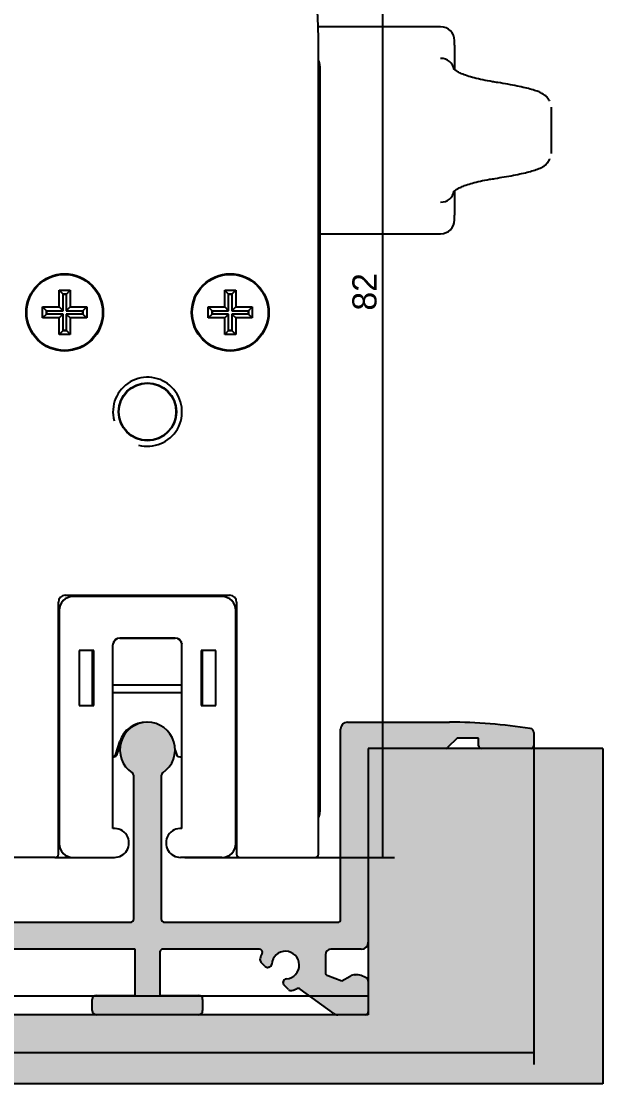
# Model space of a CAD drawing. Header units: millimetres. Extents: x -31 to 615, y 317 to 594.
# Drawn here: x 91.1 to 133.3, y 321.1 to 398.1 of the extents above; entities that cross this region are included whole.
import ezdxf
from ezdxf.enums import TextEntityAlignment as Align

# ---------------------------------------------------------------- set-up
doc = ezdxf.new("R2010")
doc.units = ezdxf.units.MM
doc.layers.add('Default', color=7, linetype='Continuous')
doc.layers.add('DV1_Default', color=7, linetype='Continuous')
doc.styles.add('SEACAD_Arial', font='arial.ttf')
doc.dimstyles.new('ISO', dxfattribs={"dimtxt": 1.75, "dimasz": 1.75, "dimexe": 0.875, "dimexo": 0, "dimgap": 0.4375, "dimtad": 1, "dimtxsty": 'SEACAD_Arial', "dimblk1": '_SE_FILLED', "dimblk2": '_SE_FILLED', "dimsah": 1, "dimcen": 0.875, "dimadec": 0, "dimazin": 0, "dimtfac": 0.5, "dimtdec": 3, "dimtmove": 0, "dimatfit": 3, "dimfxl": 1, "dimarcsym": 0})

# ---------------------------------------------------------------- blocks, each defined once
blk = doc.blocks.new('SE')
at = {"layer": 'DV1_Default', "linetype": 'Continuous'}
h = blk.add_hatch(color=7, dxfattribs=at)
edge = h.paths.add_edge_path()
edge.add_line((35.17580935619684, 327.5094447669258), (35.17580935619684, 330.8594447669258))
edge.add_line((35.17580935619684, 330.8594447669258), (55.17580935619624, 330.8594447669257))
edge.add_arc((55.17580935619625, 330.6594447669258), 0.199999999999978, 0, 90, ccw=False)
edge.add_line((55.37580935619622, 330.6594447669258), (55.37580935619622, 327.5094447669258))
edge.add_line((55.37580935619622, 327.5094447669258), (52.57580935619621, 327.5094447669258))
edge.add_arc((52.57580935619621, 327.2094447669257), 0.2999999999999947, 90, 180)
edge.add_line((52.27580935619622, 327.2094447669257), (52.27580935619622, 326.4094447669258))
edge.add_arc((52.57580935619621, 326.4094447669258), 0.2999999999999947, 180, 270)
edge.add_line((52.57580935619621, 326.1094447669258), (59.97580935620361, 326.1094447669258))
edge.add_arc((59.97580935620361, 326.4094447669258), 0.3000000000000086, 270, 360)
edge.add_line((60.27580935620362, 326.4094447669258), (60.27580935620362, 327.2094447669258))
edge.add_arc((59.97580935620361, 327.2094447669257), 0.3000000000000225, 0, 89.99999999999729)
edge.add_line((59.97580935620363, 327.5094447669258), (57.17580935619682, 327.5094447669258))
edge.add_line((57.17580935619682, 327.5094447669258), (57.17580935619682, 330.8594447669258))
edge.add_line((57.17580935619682, 330.8594447669258), (77.37580935621372, 330.8594447669258))
edge.add_line((77.37580935621372, 330.8594447669258), (77.37580935621372, 327.5094447669258))
edge.add_line((77.37580935621372, 327.5094447669258), (74.57580935620359, 327.5094447669258))
edge.add_arc((74.57580935620359, 327.2094447669257), 0.2999999999999947, 90, 180)
edge.add_line((74.27580935620361, 327.2094447669257), (74.27580935620361, 326.4094447669258))
edge.add_arc((74.57580935620359, 326.4094447669258), 0.2999999999999947, 180, 270)
edge.add_line((74.57580935620359, 326.1094447669258), (81.97580935616358, 326.1094447669258))
edge.add_arc((81.97580935616355, 326.4094447669258), 0.2999999999999947, 270, 360)
edge.add_line((82.27580935616356, 326.4094447669258), (82.27580935616356, 327.2094447669258))
edge.add_arc((81.97580935616355, 327.2094447669257), 0.3000000000000225, 0, 90)
edge.add_line((81.97580935616355, 327.5094447669258), (79.17580935622401, 327.5094447669258))
edge.add_line((79.17580935622401, 327.5094447669258), (79.17580935622401, 330.8594447669258))
edge.add_line((79.17580935622401, 330.8594447669258), (99.37580935610309, 330.8594447669258))
edge.add_line((99.37580935610309, 330.8594447669258), (99.37580935610309, 327.5094447669258))
edge.add_line((99.37580935610309, 327.5094447669258), (96.57580935616356, 327.5094447669258))
edge.add_arc((96.57580935616356, 327.2094447669257), 0.2999999999999947, 90, 180)
edge.add_line((96.27580935616356, 327.2094447669257), (96.27580935616356, 326.4094447669258))
edge.add_arc((96.57580935616356, 326.4094447669258), 0.2999999999999947, 180, 270)
edge.add_line((96.57580935616356, 326.1094447669258), (103.9758093561073, 326.1094447669258))
edge.add_arc((103.9758093561073, 326.4094447669258), 0.3000000000000086, 270, 360)
edge.add_line((104.2758093561073, 326.4094447669258), (104.2758093561073, 327.2094447669258))
edge.add_arc((103.9758093561073, 327.2094447669257), 0.3000000000000225, 0, 90)
edge.add_line((103.9758093561073, 327.5094447669258), (101.1758093561073, 327.5094447669258))
edge.add_line((101.1758093561073, 327.5094447669258), (101.1758093561073, 330.6594447669258))
edge.add_arc((101.3758093561073, 330.6594447669258), 0.2000000000000057, 90, 180, ccw=False)
edge.add_line((101.3758093561073, 330.8594447669258), (108.4029772762307, 330.8594447669258))
edge.add_arc((108.4029772762307, 330.6594447669258), 0.2000000000000169, -26.896546298750422, 90, ccw=False)
edge.add_arc((110.2758093563396, 329.7094447670756), 1.900000000000019, 153.1034537012599, 166.0075830122418)
edge.add_arc((108.6747685922936, 330.1084040029169), 0.2499999999999991, 166.0075830122504, 224.9999999999931)
edge.add_line((108.4979918969969, 329.9316273076203), (108.8139749500373, 329.61564425458))
edge.add_arc((108.9907516453327, 329.7924209498779), 0.249999999999999, 225.0000000004146, 277.5000000004337)
edge.add_line((109.0233831933895, 329.5445597345347), (109.0615423470691, 329.5495834824223))
edge.add_arc((109.0289107990118, 329.7974446977655), 0.2500000000000138, 277.5000000005338, 355.9630409672037)
edge.add_arc((110.2758093563957, 329.7094447670195), 1.00000000008689, -85.9630409729242, 175.9630409729159, ccw=False)
edge.add_arc((110.3638092871415, 328.4625462096357), 0.2499999999999956, 94.03695903281651, 172.4999999999748)
edge.add_line((110.1159480717981, 328.4951777576908), (110.1109243239105, 328.4570186040116))
edge.add_arc((110.3587855392539, 328.4243870559565), 0.2499999999999795, 172.4999999999872, 225.0000000001934)
edge.add_line((110.1820088439579, 328.2476103606593), (110.4979918968843, 327.9316273077329))
edge.add_arc((110.6747685921809, 328.1084040030296), 0.24999999999999, 225.0000000000161, 283.9924169877552)
edge.add_arc((110.2758093563396, 329.7094447670756), 1.899999999999999, 283.9924169877594, 295.4566124894269)
edge.add_arc((111.1999384518779, 327.768186047899), 0.2499999999999898, 54.00000045333951, 115.4566124894296, ccw=False)
edge.add_line((111.3468847633507, 327.9704402976553), (113.7768926315282, 326.2049362674128))
edge.add_arc((114.0707852544738, 326.6094447669258), 0.5000000000000004, 234.000000453347, 270)
edge.add_line((114.0707852544738, 326.1094447669258), (116.0758093563021, 326.1094447669258))
edge.add_arc((116.0758093563021, 326.3094447669258), 0.2000000000000335, 270, 360)
edge.add_line((116.2758093563021, 326.3094447669258), (116.275809356302, 328.5450619167253))
edge.add_arc((116.0258093563021, 328.5450619167253), 0.2499999999999973, 0, 55.94420227828607)
edge.add_arc((115.325809356302, 327.5094461570524), 1.500000000673152, 55.94420227828591, 89.92197669079074)
edge.add_line((115.3278520011301, 329.0094447669256), (115.3126964802141, 329.009444766926))
edge.add_arc((115.3127174507431, 328.30944476724), 0.7000000000000016, 90.00171646114279, 120.0017164610956)
edge.add_line((114.9626992898899, 328.9156520643529), (114.3641152246951, 328.5700354830061))
edge.add_line((114.3641152246951, 328.5700354830061), (113.3403113583131, 328.9426348823401))
edge.add_arc((113.4258093563021, 329.1775605989824), 0.2500000000000002, 180, 250.0017164611623, ccw=False)
edge.add_line((113.1758093563021, 329.1775605989824), (113.175809356302, 330.4594447669258))
edge.add_arc((113.5758093563021, 330.4594447669258), 0.4000000000000115, 90, 180, ccw=False)
edge.add_line((113.5758093563021, 330.8594447669258), (115.7758093563021, 330.8594447669257))
edge.add_arc((115.7758093563021, 331.3594447669258), 0.5000000000000004, 270, 360)
edge.add_line((116.2758093563021, 331.3594447669258), (116.2758093563021, 345.4094447669257))
edge.add_line((116.2758093563021, 345.4094447669257), (121.8929666438032, 345.4094447669257))
edge.add_arc((121.8929666438032, 345.6094447669258), 0.1999999999999169, 270, 314.9999999999914)
edge.add_line((122.0343880000404, 345.4680234106885), (122.725809356302, 346.1594447669502))
edge.add_line((122.725809356302, 346.1594447669502), (124.2758093563021, 346.1594447669502))
edge.add_line((124.2758093563021, 346.1594447669502), (124.2758093563021, 345.6094447669258))
edge.add_arc((124.475809356302, 345.6094447669258), 0.199999999999978, 180, 270)
edge.add_line((124.475809356302, 345.4094447669258), (128.075809356302, 345.4094447669257))
edge.add_arc((128.075809356302, 345.6094447669258), 0.2000000000000057, 270, 360)
edge.add_line((128.2758093563021, 345.6094447669258), (128.2758093563021, 346.560084892265))
edge.add_arc((127.975809356302, 346.560084892265), 0.3000000000000075, 0, 81.13962252236709)
edge.add_arc((122.1758093563021, 309.3537413947969), 37.95570337215315, 81.13962252236627, 90)
edge.add_line((122.1758093563021, 347.30944476695), (114.7758093561062, 347.30944476695))
edge.add_arc((114.7758093561063, 346.80944476695), 0.5000000000000004, 90, 180)
edge.add_line((114.2758093561063, 346.80944476695), (114.2758093561063, 333.0094447669258))
edge.add_arc((114.0758093561062, 333.0094447669258), 0.2000000000000057, 270, 360, ccw=False)
edge.add_line((114.0758093561062, 332.8094447669258), (101.5258093561083, 332.8094447669258))
edge.add_arc((101.5258093561083, 333.0594447669258), 0.2500000000000002, 180, 270.00000000000324, ccw=False)
edge.add_line((101.2758093561083, 333.0594447669258), (101.275809356105, 343.4386160734155))
edge.add_arc((101.525809356105, 343.4386160734156), 0.2500000000000052, 123.74898859535179, 180.0000000000261, ccw=False)
edge.add_arc((100.2758093561062, 345.3094447668385), 2.000000000029165, 303.7489885953574, 596.2510114047292)
edge.add_arc((99.02580935611023, 343.4386160734138), 0.2500000000000002, 0, 56.25101140473208, ccw=False)
edge.add_line((99.27580935611023, 343.4386160734138), (99.27580935609896, 333.0594447669257))
edge.add_arc((99.02580935609896, 333.0594447669257), 0.2500000000000002, 270, 360, ccw=False)
edge.add_line((99.02580935609896, 332.8094447669258), (79.2758093562327, 332.8094447669258))
edge.add_line((79.2758093562327, 332.8094447669258), (79.27580935620732, 343.4386160735169))
edge.add_arc((79.52580935620732, 343.4386160735174), 0.2499999999999825, 123.7489885953934, 180.0000000001303, ccw=False)
edge.add_arc((78.27580935621631, 345.3094447669255), 2.000000000012563, 303.7489885954012, 596.2510114044466)
edge.add_arc((77.02580935622034, 343.4386160735208), 0.2500000000000002, 0, 56.25101140444491, ccw=False)
edge.add_line((77.27580935622034, 343.4386160735208), (77.27580935620915, 333.0594447669258))
edge.add_arc((77.02580935620915, 333.0594447669257), 0.2500000000000002, 270, 360, ccw=False)
edge.add_line((77.02580935620915, 332.8094447669258), (57.52580935619743, 332.8094447669258))
edge.add_arc((57.52580935619743, 333.0594447669257), 0.2500000000000002, 180, 270, ccw=False)
edge.add_line((57.27580935619743, 333.0594447669257), (57.27580935619568, 343.4386160735092))
edge.add_arc((57.52580935619572, 343.4386160735094), 0.2500000000000286, 123.7489885954806, 180.000000000013, ccw=False)
edge.add_arc((56.27580935619633, 345.3094447669258), 2.000000000024215, 303.7489885954552, 596.2510114045276)
edge.add_arc((55.0258093561964, 343.4386160735096), 0.2500000000000002, 0, 56.25101140451528, ccw=False)
edge.add_line((55.2758093561964, 343.4386160735096), (55.27580935619602, 333.0594447669258))
edge.add_arc((55.02580935619604, 333.0594447669257), 0.2500000000000002, 270, 360, ccw=False)
edge.add_line((55.02580935619604, 332.8094447669258), (35.52580935619743, 332.8094447669258))
edge.add_arc((35.52580935619743, 333.0594447669257), 0.2500000000000002, 180, 270, ccw=False)
edge.add_line((35.27580935619743, 333.0594447669257), (35.27580935619563, 343.4386160735092))
edge.add_arc((35.52580935619569, 343.4386160735093), 0.2500000000000249, 123.74898859546249, 180.000000000013, ccw=False)
edge.add_arc((34.27580935619635, 345.3094447669258), 2.000000000024238, 303.7489885954548, 596.2510114045265)
edge.add_arc((33.02580935619644, 343.4386160735096), 0.2500000000000002, 0, 56.25101140453347, ccw=False)
edge.add_line((33.27580935619644, 343.4386160735096), (33.27580935619613, 333.0594447669257))
edge.add_arc((33.02580935619613, 333.0594447669257), 0.2500000000000002, 270, 360, ccw=False)
edge.add_line((33.02580935619613, 332.8094447669258), (13.52580935619742, 332.8094447669258))
edge.add_arc((13.52580935619742, 333.0594447669257), 0.2500000000000002, 180, 270, ccw=False)
edge.add_line((13.27580935619742, 333.0594447669257), (13.27580935619564, 343.4386160735092))
edge.add_arc((13.5258093561957, 343.4386160735094), 0.2500000000000595, 123.748988595475, 180.000000000013, ccw=False)
edge.add_arc((12.27580935619631, 345.3094447669258), 2.000000000024161, 303.7489885954558, 596.2510114045273)
edge.add_arc((11.02580935619653, 343.4386160735096), 0.2500000000000002, 0, 56.25101140454149, ccw=False)
edge.add_line((11.27580935619653, 343.4386160735096), (11.27580935619611, 333.0594447669258))
edge.add_arc((11.02580935619611, 333.0594447669257), 0.2500000000000002, 270, 360, ccw=False)
edge.add_line((11.02580935619611, 332.8094447669258), (-1.524190643803673, 332.8094447669257))
edge.add_arc((-1.524190643803589, 333.0094447669258), 0.2000000000001029, 180, 269.99999999997624, ccw=False)
edge.add_line((-1.724190643803691, 333.0094447669258), (-1.724190643803678, 346.80944476695))
edge.add_arc((-2.224190643803678, 346.80944476695), 0.5000000000000004, 0, 90)
edge.add_line((-2.224190643803678, 347.30944476695), (-9.624190643797904, 347.30944476695))
edge.add_arc((-9.6241906437979, 309.3537413947969), 37.95570337215316, 90, 98.86037747763383)
edge.add_arc((-15.42419064379785, 346.560084892265), 0.3000000000000225, 98.8603774776497, 180)
edge.add_line((-15.72419064379787, 346.560084892265), (-15.72419064379784, 345.6094447669258))
edge.add_arc((-15.52419064379784, 345.6094447669258), 0.2000000000000196, 180, 270)
edge.add_line((-15.52419064379784, 345.4094447669257), (-11.92419064379787, 345.4094447669257))
edge.add_arc((-11.92419064379787, 345.6094447669258), 0.2000000000000057, 270, 360)
edge.add_line((-11.72419064379786, 345.6094447669258), (-11.72419064379789, 346.15944476695))
edge.add_line((-11.72419064379789, 346.1594447669502), (-10.17419064379801, 346.1594447669502))
edge.add_line((-10.17419064379801, 346.1594447669502), (-9.482769287536406, 345.4680234106885))
edge.add_arc((-9.341347931299003, 345.6094447669258), 0.2000000000000439, 224.9999999999795, 270)
edge.add_line((-9.341347931299003, 345.4094447669257), (-3.724190643797878, 345.4094447669257))
edge.add_line((-3.724190643797878, 345.4094447669257), (-3.724190643797878, 331.3594447669258))
edge.add_arc((-3.224190643797878, 331.3594447669258), 0.5000000000000004, 180, 270)
edge.add_line((-3.224190643797878, 330.8594447669258), (-1.024190643797871, 330.8594447669257))
edge.add_arc((-1.024190643797871, 330.4594447669258), 0.3999999999999768, 0, 90, ccw=False)
edge.add_line((-0.6241906437978937, 330.4594447669258), (-0.6241906437978451, 329.1775605989824))
edge.add_arc((-0.8741906437978869, 329.1775605989824), 0.2500000000000394, 289.99828353879957, 360, ccw=False)
edge.add_line((-0.7886926458090845, 328.94263488234), (-1.812496512191189, 328.5700354830062))
edge.add_line((-1.812496512191189, 328.5700354830062), (-2.41108057738601, 328.9156520643531))
edge.add_arc((-2.761098738238918, 328.30944476724), 0.7000000000000038, 59.99828353892996, 89.9982834973053)
edge.add_line((-2.761077767202372, 329.0094447669259), (-2.776233288403275, 329.0094447669259))
edge.add_arc((-2.774190643797872, 327.5094461570524), 1.500000000673112, 90.07802330070265, 124.0557977217115)
edge.add_arc((-3.474190643797906, 328.5450619167252), 0.2499999999999863, 124.0557977216899, 180)
edge.add_line((-3.724190643797892, 328.5450619167252), (-3.724190643797879, 326.3094447669258))
edge.add_arc((-3.524190643797845, 326.3094447669258), 0.2000000000000196, 180, 270)
edge.add_line((-3.524190643797845, 326.1094447669258), (-1.519166541969694, 326.1094447669258))
edge.add_arc((-1.519166541969694, 326.6094447669258), 0.4999999999999998, 270, 305.9999995466667)
edge.add_line((-1.225273919023981, 326.204936267413), (1.20473394915345, 327.9704402976552))
edge.add_arc((1.351680260626278, 327.768186047899), 0.2500000000000068, 64.54338751056338, 125.99999954667109, ccw=False)
edge.add_arc((2.275809356164629, 329.7094447670756), 1.899999999999999, 244.5433875105746, 256.0075830122417)
edge.add_arc((1.876850120323306, 328.1084040030296), 0.2500000000000347, 256.0075830122609, 314.9999999999913)
edge.add_line((2.053626815619919, 327.931627307733), (2.369609868546334, 328.2476103606593))
edge.add_arc((2.192833173250322, 328.4243870559565), 0.2499999999999819, 314.9999999997912, 367.5000000000124)
edge.add_line((2.440694388593751, 328.4570186040116), (2.435670640706107, 328.4951777576907))
edge.add_arc((2.187809425362688, 328.4625462096357), 0.2500000000000512, 7.500000000023509, 85.96304096718453)
edge.add_arc((2.275809356108618, 329.7094447670196), 1.000000000086864, 4.036959027080911, 265.9630409729204, ccw=False)
edge.add_arc((3.52270791349242, 329.7974446977655), 0.2499999999999744, 184.036959032797, 262.4999999994646)
edge.add_line((3.490076365435089, 329.5495834824223), (3.528235519114499, 329.5445597345347))
edge.add_arc((3.5608670671715, 329.7924209498779), 0.250000000000012, 262.4999999995396, 314.9999999996211)
edge.add_line((3.737643762466965, 329.6156442545801), (4.053626815507235, 329.9316273076203))
edge.add_arc((3.87685012021062, 330.1084040029169), 0.2500000000000407, 314.9999999999998, 373.9924169877473)
edge.add_arc((2.275809356164629, 329.7094447670756), 1.900000000000069, 13.99241698775779, 26.89654629873921)
edge.add_arc((4.148641436273512, 330.6594447669258), 0.2000000000000057, 90.00000000002387, 206.8965462987352, ccw=False)
edge.add_line((4.148641436273429, 330.8594447669258), (11.17580935619618, 330.8594447669258))
edge.add_arc((11.17580935619618, 330.6594447669258), 0.2000000000000612, 0, 90, ccw=False)
edge.add_line((11.37580935619624, 330.6594447669258), (11.37580935619632, 327.5094447669258))
edge.add_line((11.37580935619632, 327.5094447669258), (8.575809356196213, 327.5094447669258))
edge.add_arc((8.575809356196215, 327.2094447669258), 0.2999999999999114, 90, 180)
edge.add_line((8.275809356196302, 327.2094447669258), (8.275809356196318, 326.4094447669258))
edge.add_arc((8.575809356196215, 326.4094447669258), 0.2999999999999947, 180, 270)
edge.add_line((8.575809356196215, 326.1094447669258), (15.97580935620362, 326.1094447669258))
edge.add_arc((15.97580935620362, 326.4094447669258), 0.2999999999999947, 270, 360)
edge.add_line((16.27580935620361, 326.4094447669258), (16.27580935620362, 327.2094447669258))
edge.add_arc((15.97580935620362, 327.2094447669258), 0.2999999999999947, 0, 90)
edge.add_line((15.97580935620362, 327.5094447669258), (13.17580935619685, 327.5094447669258))
edge.add_line((13.17580935619685, 327.5094447669258), (13.17580935619685, 330.8594447669258))
edge.add_line((13.17580935619685, 330.8594447669258), (33.17580935619617, 330.8594447669258))
edge.add_arc((33.17580935619617, 330.6594447669258), 0.2000000000000612, 0, 90, ccw=False)
edge.add_line((33.37580935619623, 330.6594447669258), (33.37580935619631, 327.5094447669258))
edge.add_line((33.37580935619631, 327.5094447669258), (30.57580935619621, 327.5094447669258))
edge.add_arc((30.57580935619621, 327.2094447669257), 0.2999999999998837, 90, 179.9999999999892)
edge.add_line((30.27580935619632, 327.2094447669258), (30.27580935619631, 326.4094447669258))
edge.add_arc((30.57580935619621, 326.4094447669258), 0.2999999999999947, 180, 270)
edge.add_line((30.57580935619621, 326.1094447669258), (37.97580935620361, 326.1094447669258))
edge.add_arc((37.97580935620361, 326.4094447669258), 0.3000000000000225, 270, 359.9999999999891)
edge.add_line((38.27580935620363, 326.4094447669257), (38.27580935620362, 327.2094447669257))
edge.add_arc((37.97580935620361, 327.2094447669257), 0.2999999999999947, 0, 90)
edge.add_line((37.97580935620361, 327.5094447669258), (35.17580935619684, 327.5094447669258))
blk.add_hatch(color=7, dxfattribs=at).paths.add_polyline_path([(-20.72419064379784, 345.4094447669257), (-20.72419064379755, 321.1094447669258), (133.2758093563021, 321.1094447669258), (133.2758093563021, 345.4094447669257), (116.2758093563021, 345.4094447669257), (116.275809356302, 326.1094447669258), (-3.724190643797878, 326.1094447669258), (-3.724190643797878, 345.4094447669258)])
at = {"layer": 'DV1_Default', "color": 7, "linetype": 'Continuous'}
for p, q in [((121.5258093562, 397.709444767), (112.648263899, 397.709444767)), ((122.5258093562, 396.3690313106), (122.5258093562, 396.709444767)), ((112.6758093583, 337.7594447675), (112.6758093583, 396.1558186293)), ((122.5258093562, 396.3690313106), (122.5258093562, 394.6294750207)), ((112.7758093583, 394.855451266), (112.7758093583, 340.8094447675)), ((129.5258093562, 391.8819336726), (129.5258093562, 391.7419882912999)), ((129.5258093562, 391.7419882912999), (129.5258093562, 390.2425607366)), ((129.5258093562, 390.2425607366), (129.5258093562, 390.1735058663)), ((129.5258093562, 390.1735058663), (129.5258093562, 388.6740776609)), ((129.5258093562, 388.6740776609), (129.5258093562, 388.5342139973)), ((122.5258093562, 385.8044051467), (122.5258093562, 384.0494774947)), ((122.5258093562, 383.709444767), (122.5258093562, 384.0494815025)), ((112.7758093583, 382.709444767), (121.5258093562, 382.709444767)), ((94.1553709996, 378.3298831242), (93.8758093569, 378.6094447669)), ((93.8758093569, 378.6094447669), (94.6758093569, 378.6094447669)), ((93.8758093569, 377.4094447669), (93.8758093569, 378.6094447669)), ((94.1553709996, 378.3298831242), (94.15793252610001, 378.3194727219)), ((94.15793252610001, 377.1273215978), (94.15793252610001, 378.3194727219)), ((94.3936861878, 378.3194727219), (94.3962477143, 378.3298831242)), ((94.3936861878, 378.3194727219), (94.3936861878, 377.1273215978)), ((94.3962477143, 378.3298831242), (94.6758093569, 378.6094447669)), ((94.6758093569, 378.6094447669), (94.6758093569, 377.4094447669)), ((106.1553709996, 378.3298831242), (105.8758093569, 378.6094447669)), ((105.8758093569, 378.6094447669), (106.6758093569, 378.6094447669)), ((105.8758093569, 377.4094447669), (105.8758093569, 378.6094447669)), ((106.1553709996, 378.3298831242), (106.1579325261, 378.3194727219)), ((106.1579325261, 377.1273215978), (106.1579325261, 378.3194727219)), ((106.3936861878, 378.3194727219), (106.3962477143, 378.3298831242)), ((106.3936861878, 378.3194727219), (106.3936861878, 377.1273215978)), ((106.3962477143, 378.3298831242), (106.6758093569, 378.6094447669)), ((106.6758093569, 378.6094447669), (106.6758093569, 377.4094447669)), ((92.95537099959999, 377.1298831242), (92.6758093569, 377.4094447669)), ((92.6758093569, 376.6094447669), (92.6758093569, 377.4094447669)), ((92.6758093569, 377.4094447669), (93.8758093569, 377.4094447669)), ((94.15793252610001, 377.1273215978), (93.8758093569, 377.4094447669)), ((94.3936861878, 377.1273215978), (94.6758093569, 377.4094447669)), ((94.6758093569, 377.4094447669), (95.8758093569, 377.4094447669)), ((95.5962477143, 377.1298831242), (95.8758093569, 377.4094447669)), ((95.8758093569, 377.4094447669), (95.8758093569, 376.6094447669)), ((104.9553709996, 377.1298831242), (104.6758093569, 377.4094447669)), ((104.6758093569, 376.6094447669), (104.6758093569, 377.4094447669)), ((104.6758093569, 377.4094447669), (105.8758093569, 377.4094447669)), ((106.1579325261, 377.1273215978), (105.8758093569, 377.4094447669)), ((106.3936861878, 377.1273215978), (106.6758093569, 377.4094447669)), ((106.6758093569, 377.4094447669), (107.8758093569, 377.4094447669)), ((107.5962477143, 377.1298831242), (107.8758093569, 377.4094447669)), ((107.8758093569, 377.4094447669), (107.8758093569, 376.6094447669)), ((92.95537099959999, 376.8890064096), (92.6758093569, 376.6094447669)), ((93.8758093569, 376.6094447669), (92.6758093569, 376.6094447669)), ((92.965781402, 377.1273215978), (92.95537099959999, 377.1298831242)), ((92.95537099959999, 376.8890064096), (92.965781402, 376.891567936)), ((92.965781402, 377.1273215978), (94.15793252610001, 377.1273215978)), ((94.15793252610001, 376.891567936), (92.965781402, 376.891567936)), ((94.15793252610001, 376.891567936), (93.8758093569, 376.6094447669)), ((93.8758093569, 375.4094447669), (93.8758093569, 376.6094447669)), ((94.15793252610001, 375.6994168119001), (94.15793252610001, 376.891567936)), ((94.3936861878, 377.1273215978), (95.58583731190001, 377.1273215978)), ((95.58583731190001, 376.891567936), (94.3936861878, 376.891567936)), ((94.3936861878, 376.891567936), (94.6758093569, 376.6094447669)), ((94.3936861878, 376.891567936), (94.3936861878, 375.6994168119001)), ((95.8758093569, 376.6094447669), (94.6758093569, 376.6094447669)), ((94.6758093569, 376.6094447669), (94.6758093569, 375.4094447669)), ((95.5962477143, 377.1298831242), (95.58583731190001, 377.1273215978)), ((95.58583731190001, 376.891567936), (95.5962477143, 376.8890064096)), ((95.5962477143, 376.8890064096), (95.8758093569, 376.6094447669)), ((104.9553709996, 376.8890064096), (104.6758093569, 376.6094447669)), ((105.8758093569, 376.6094447669), (104.6758093569, 376.6094447669)), ((104.965781402, 377.1273215978), (104.9553709996, 377.1298831242)), ((104.9553709996, 376.8890064096), (104.965781402, 376.891567936)), ((104.965781402, 377.1273215978), (106.1579325261, 377.1273215978)), ((106.1579325261, 376.891567936), (104.965781402, 376.891567936)), ((106.1579325261, 376.891567936), (105.8758093569, 376.6094447669)), ((105.8758093569, 375.4094447669), (105.8758093569, 376.6094447669)), ((106.1579325261, 375.6994168119001), (106.1579325261, 376.891567936)), ((106.3936861878, 377.1273215978), (107.5858373119, 377.1273215978)), ((107.5858373119, 376.891567936), (106.3936861878, 376.891567936)), ((106.3936861878, 376.891567936), (106.6758093569, 376.6094447669)), ((106.3936861878, 376.891567936), (106.3936861878, 375.6994168119001)), ((107.8758093569, 376.6094447669), (106.6758093569, 376.6094447669)), ((106.6758093569, 376.6094447669), (106.6758093569, 375.4094447669)), ((107.5962477143, 377.1298831242), (107.5858373119, 377.1273215978)), ((107.5858373119, 376.891567936), (107.5962477143, 376.8890064096)), ((107.5962477143, 376.8890064096), (107.8758093569, 376.6094447669)), ((94.1553709996, 375.6890064096), (93.8758093569, 375.4094447669)), ((94.6758093569, 375.4094447669), (93.8758093569, 375.4094447669)), ((94.15793252610001, 375.6994168119001), (94.1553709996, 375.6890064096)), ((94.3962477143, 375.6890064096), (94.3936861878, 375.6994168119001)), ((94.3962477143, 375.6890064096), (94.6758093569, 375.4094447669)), ((106.1553709996, 375.6890064096), (105.8758093569, 375.4094447669)), ((106.6758093569, 375.4094447669), (105.8758093569, 375.4094447669)), ((106.1579325261, 375.6994168119001), (106.1553709996, 375.6890064096)), ((106.3962477143, 375.6890064096), (106.3936861878, 375.6994168119001)), ((106.3962477143, 375.6890064096), (106.6758093569, 375.4094447669)), ((93.8158093569, 337.7594447675), (93.8158093569, 356.0094447669)), ((94.3158093569, 356.5094447669), (106.2321716946, 356.5094447669)), ((105.6758093562, 356.4120477979), (94.87580935620001, 356.4120477979)), ((106.7321716946, 356.0094447669), (106.7321716946, 337.7594447675)), ((93.87580935620001, 355.4120477979), (93.87580935620001, 338.5120477979)), ((106.6758093562, 338.5120477979), (106.6758093562, 355.4120477979)), ((97.77580935620001, 339.6066715252), (97.77580935620001, 352.9120477979)), ((102.2758093562, 353.4120477979), (98.27580935620001, 353.4120477979)), ((98.27580935690001, 353.4094447669), (102.2758093569, 353.4094447669)), ((102.7758093562, 339.6066715252), (102.7758093562, 352.9120477979)), ((96.37580935620001, 352.512047798), (95.3231680712, 352.512047798)), ((95.3231680712, 352.512047798), (95.3231680712, 348.512047798)), ((96.27580935690001, 352.512047798), (96.27580935690001, 348.512047798)), ((96.37580935620001, 348.512047798), (96.37580935620001, 352.512047798)), ((104.1758093562, 352.512047798), (104.1758093562, 348.512047798)), ((105.2284506412, 352.512047798), (104.1758093562, 352.512047798)), ((104.2758093569, 348.512047798), (104.2758093569, 352.512047798)), ((105.2284506412, 348.512047798), (105.2284506412, 352.512047798)), ((97.77580935620001, 350.0094447669), (102.7758093562, 350.0094447669)), ((97.77580935620001, 349.4753664130999), (102.7758093562, 349.4753664130999)), ((95.3231680712, 348.512047798), (96.37580935620001, 348.512047798)), ((104.1758093562, 348.512047798), (105.2284506412, 348.512047798)), ((114.7758093561, 347.3094447669999), (122.1758093563, 347.3094447669999)), ((114.2758093561, 333.0094447669), (114.2758093561, 346.8094447669)), ((128.2758093563, 346.5600848923), (128.2758093563, 345.6094447669)), ((97.980471044, 344.9852001162), (98.2660410886, 345.9034019729)), ((98.0804710436, 344.9852001162), (98.36604108819999, 345.9034019729)), ((122.7258093563, 346.159444767), (122.034388, 345.4680234107)), ((124.2758093563, 346.159444767), (122.7258093563, 346.159444767)), ((124.2758093563, 345.6094447669), (124.2758093563, 346.159444767)), ((102.2757331801, 345.2919891601), (102.3711476691, 344.9852001162)), ((116.2758093563, 345.4094447669), (116.2758093563, 326.1094447669)), ((133.2758093563, 345.4094447669), (116.2758093563, 345.4094447669)), ((128.0758093563, 345.4094447669), (124.4758093563, 345.4094447669)), ((133.2758093563, 345.4094447669), (133.2758093563, 321.1094447669)), ((97.77580935690001, 344.8094447669), (97.8417500101, 344.8094447669)), ((102.6098687026, 344.8094447669999), (102.7758093569, 344.8094447669999)), ((99.27580935610001, 333.0594447669), (99.27580935610001, 343.4386160734)), ((101.2758093561, 343.4386160734), (101.2758093561, 333.0594447669)), ((93.5658093569, 337.5094447675), (90.4258093575, 337.5094447675)), ((93.5658093569, 337.5094447675), (97.52580935690001, 337.5094447675)), ((94.87580935620001, 337.5120477979), (97.88192847959999, 337.5120477979)), ((97.5258093575, 337.5094447669), (97.88192847959999, 337.5094447669)), ((98.7758669734, 338.0112538532), (98.77580856639999, 338.01115907)), ((98.7758669734, 338.0086508223), (98.77580857139999, 338.0085560359)), ((101.775751739, 338.0112538532), (101.775810141, 338.0111590669)), ((101.7757517391, 338.0086508223), (101.775810141, 338.0085560359)), ((105.6758093562, 337.5120477979), (102.6696902328, 337.5120477979)), ((103.0258093575, 337.5094447669), (102.6696902328, 337.5094447669)), ((103.0258093569, 337.5094447675), (106.9821716946, 337.5094447675)), ((106.9821716946, 337.5094447675), (112.4258093583, 337.5094447675)), ((79.2758093562, 332.8094447669), (99.02580935610001, 332.8094447669)), ((101.5258093561, 332.8094447669), (114.0758093561, 332.8094447669)), ((99.3758093561, 330.8594447669), (79.1758093562, 330.8594447669)), ((99.3758093561, 327.5094447669), (99.3758093561, 330.8594447669)), ((101.1758093561, 330.6594447669), (101.1758093561, 327.5094447669)), ((108.4029772762, 330.8594447669), (101.3758093561, 330.8594447669)), ((113.1758093563, 330.4594447669), (113.1758093563, 329.177560599)), ((115.7758093563, 330.8594447669), (113.5758093563, 330.8594447669)), ((108.81397495, 329.6156442546), (108.497991897, 329.9316273076)), ((109.0615423471, 329.5495834824), (109.0233831934, 329.5445597345)), ((113.3403113583, 328.9426348823), (114.3641152247, 328.570035483)), ((114.3641152247, 328.570035483), (114.9626992899, 328.9156520644)), ((115.3126964802, 329.0094447669), (115.3278520011, 329.0094447669)), ((110.1109243239, 328.457018604), (110.1159480718, 328.4951777577)), ((110.4979918969, 327.9316273077), (110.182008844, 328.2476103607)), ((116.2758093563, 328.5450619167), (116.2758093563, 326.3094447669)), ((96.57580935620001, 327.5094447669), (99.3758093561, 327.5094447669)), ((101.1758093561, 327.5094447669), (103.9758093561, 327.5094447669)), ((113.7768926315, 326.2049362674), (111.3468847634, 327.9704402977)), ((96.27580935620001, 326.4094447669), (96.27580935620001, 327.2094447669)), ((104.2758093561, 327.2094447669), (104.2758093561, 326.4094447669)), ((116.2758093563, 326.1094447669), (-3.7241906438, 326.1094447669)), ((103.9758093561, 326.1094447669), (96.57580935620001, 326.1094447669)), ((116.0758093563, 326.1094447669), (114.0707852545, 326.1094447669)), ((133.2758093563, 321.1094447669), (-20.7241906438, 321.1094447669))]:
    blk.add_line(p, q, dxfattribs=at)
for centre, radius in [((94.27580935690001, 377.0094447669), 2.80000000000018), ((94.27580935690001, 377.0094447669), 2.75), ((106.2758093569, 377.0094447669), 2.80000000000018), ((106.2758093569, 377.0094447669), 2.75), ((100.2758093569, 369.8094447669999), 2.099999999999909), ((100.2758093562, 369.8094447669), 2.067)]:
    blk.add_circle(centre, radius, dxfattribs=at)
for centre, radius, start, end in [((62.829741074, 396.0491157505001), 49.84618249076379, 0.1226498998, 27.7290493726), ((121.5258093562, 396.709444767), 1.000000000000015, 0, 90), ((111.7758093583, 394.855451266), 1.000000000000001, 0, 25.8419327632), ((121.5469563533, 394.4383886766), 0.9789637933986136, 9.7900408741, 91.23776583229998), ((121.5469357465, 385.9792766336), 0.978984124825024, 268.763466188, 350.1927053263), ((121.5258093562, 383.709444767), 1.000000000000001, 270, 0), ((94.27580935690001, 382.6240545908), 4.295860098107038, 268.3934500373, 271.6065499627), ((94.27580935690001, 377.0094447669), 1.315320565519103, 84.85834978840002, 95.1416502116), ((106.2758093569, 382.6240545908), 4.295860098107038, 268.3934500373, 271.6065499627), ((106.2758093569, 377.0094447669), 1.315320565519103, 84.85834978840002, 95.1416502116), ((88.66119953299999, 377.0094447669), 4.295860098114656, 358.3934500373001, 1.6065499627), ((94.27580935690001, 377.0094447669), 1.315320565519103, 174.8583497884, 185.1416502116), ((94.27580935690001, 377.0094447669), 1.315320565519102, 354.8583497883999, 5.1416502116), ((99.8904191809, 377.0094447669), 4.295860098114249, 178.3934500373, 181.6065499627), ((100.661199533, 377.0094447669), 4.295860098114656, 358.3934500373001, 1.6065499627), ((106.2758093569, 377.0094447669), 1.315320565519103, 174.8583497884, 185.1416502116), ((106.2758093569, 377.0094447669), 1.315320565519102, 354.8583497883999, 5.1416502116), ((111.8904191809, 377.0094447669), 4.295860098114249, 178.3934500373, 181.6065499627), ((94.27580935690001, 371.394834943), 4.295860098114255, 88.3934500373, 91.60654996270002), ((94.27580935690001, 377.0094447669), 1.315320565519103, 264.8583497884, 275.1416502116), ((106.2758093569, 371.394834943), 4.295860098114255, 88.3934500373, 91.60654996270002), ((106.2758093569, 377.0094447669), 1.315320565519103, 264.8583497884, 275.1416502116), ((100.2758093562, 369.8094447669), 2.5, 255, 195), ((94.3158093569, 356.0094447669), 0.5000000000000004, 90, 180), ((94.87580935620001, 355.4120477979), 1.000000000000001, 90, 180), ((105.6758093562, 355.4120477979), 1.000000000000001, 0, 90), ((106.2321716946, 356.0094447669), 0.5000000000000004, 0, 90), ((98.27580935620001, 352.9120477979), 0.5000000000000004, 90, 180), ((97.5409624341, 353.0594447671), 0.2500000000000002, 345.6509237382, 348.4630409558999), ((98.27580935690001, 352.9094447669), 0.499999999999997, 90, 168.463040956), ((102.2758093562, 352.9120477979), 0.5000000000000004, 0, 90), ((102.2758093569, 352.9094447669), 0.5000000000000004, 11.536959044, 90), ((103.0106562798, 353.0594447671), 0.2499999999999982, 191.5369590441, 194.3490721748), ((100.1758093566, 345.3094447669999), 1.999999999999997, 88.5674562126, 162.7237789338), ((100.2758093561, 345.3094447668), 2.000000000029165, 303.7489885954001, 236.2510114047), ((114.7758093561, 346.8094447669), 0.5000000000000004, 90, 180), ((122.1758093563, 309.3537413948), 37.95570337215315, 81.1396225224, 90), ((127.9758093563, 346.5600848923), 0.3000000000000075, 0, 81.1396225224), ((97.7417500105, 345.0594447669999), 0.2500000000000002, 277.8301779881, 342.7237789338), ((97.8417500101, 345.0594447669), 0.2500000000000002, 270, 342.7237789338), ((102.6098687026, 345.0594447669999), 0.2500000000000052, 197.2762210662, 270), ((121.8929666438, 345.6094447669), 0.1999999999999169, 270, 315), ((124.4758093563, 345.6094447669), 0.199999999999978, 180, 270), ((128.0758093563, 345.6094447669), 0.2000000000000057, 270, 0), ((99.02580935610001, 343.4386160734), 0.2500000000000002, 0, 56.2510114047), ((101.5258093561, 343.4386160734), 0.2500000000000052, 123.7489885954, 180), ((111.7758093583, 340.8094447675), 1.000000000000008, 334.1580672368, 0), ((97.88192847959999, 338.5620477979), 1.049999999999998, 328.360991595, 95.8005491073), ((102.6696902328, 338.5620477979), 1.049999999999999, 84.1994508929, 211.6390084049), ((94.87580935620001, 338.5120477979), 1.000000000000001, 180, 270), ((97.88192847959999, 338.5594447669), 1.049999999999999, 328.3609915950999, 0.0716973425), ((102.6696902328, 338.5594447669), 1.049999999999998, 179.9286198667, 211.639008405), ((105.6758093562, 338.5120477979), 1.000000000000001, 270, 0), ((93.5658093569, 337.7594447675), 0.2500000000000002, 270, 0), ((97.52580935690001, 337.7594447675), 0.2499999999999863, 270, 278.2753198778), ((97.88192847959999, 338.5620477979), 1.049999999999999, 270, 328.3549163898), ((97.88192847959999, 338.5594447669), 1.050000005902501, 270, 328.3549163902), ((102.6696902328, 338.5620477979), 1.050000000000002, 211.6450836098, 270), ((102.6696902328, 338.5594447669), 1.050000005902499, 211.6450836101, 270), ((103.0258093569, 337.7594447675), 0.2500000000000002, 261.7246801222, 270), ((106.9821716946, 337.7594447675), 0.2500000000000002, 180, 270), ((112.4258093583, 337.7594447675), 0.2500000000000002, 270, 0), ((99.02580935610001, 333.0594447669), 0.2500000000000002, 270, 0), ((101.5258093561, 333.0594447669), 0.2500000000000002, 180, 270), ((114.0758093561, 333.0094447669), 0.2000000000000057, 270, 0), ((115.7758093563, 331.3594447669), 0.5000000000000004, 270, 0), ((101.3758093561, 330.6594447669), 0.2000000000000057, 90, 180), ((108.4029772762, 330.6594447669), 0.2000000000000169, 333.1034537012001, 90), ((110.2758093563, 329.7094447671), 1.900000000000019, 153.1034537013, 166.0075830122), ((110.2758093564, 329.709444767), 1.00000000008689, 274.0369590271, 175.9630409729), ((113.5758093563, 330.4594447669), 0.4000000000000115, 90, 180), ((108.6747685923, 330.1084040029), 0.2499999999999991, 166.0075830123, 225), ((108.9907516453, 329.7924209499), 0.249999999999999, 225.0000000004, 277.5000000004001), ((109.028910799, 329.7974446978), 0.2500000000000138, 277.5000000005, 355.9630409672001), ((113.4258093563, 329.177560599), 0.2500000000000002, 180, 250.0017164611999), ((115.3127174507, 328.3094447672), 0.7000000000000016, 90.0017164611, 120.0017164611), ((115.3258093563, 327.5094461571), 1.500000000673152, 55.9442022783, 89.92197669080001), ((110.3587855393, 328.424387056), 0.2499999999999795, 172.5, 225.0000000002), ((110.3638092871, 328.4625462096), 0.2499999999999956, 94.03695903280003, 172.5), ((116.0258093563, 328.5450619167), 0.2499999999999973, 0, 55.9442022783), ((96.57580935620001, 327.2094447669), 0.2999999999999947, 90, 180), ((103.9758093561, 327.2094447669), 0.3000000000000225, 0, 90), ((110.6747685922, 328.108404003), 0.24999999999999, 225, 283.9924169878), ((110.2758093563, 329.7094447671), 1.899999999999999, 283.9924169878, 295.4566124894), ((111.1999384519, 327.7681860479), 0.2499999999999898, 54.00000045329999, 115.4566124894), ((96.57580935620001, 326.4094447669), 0.2999999999999947, 180, 270), ((103.9758093561, 326.4094447669), 0.3000000000000086, 270, 0), ((114.0707852545, 326.6094447669), 0.5000000000000004, 234.0000004533, 270), ((116.0758093563, 326.3094447669), 0.2000000000000335, 270, 0)]:
    blk.add_arc(centre, radius, start, end, dxfattribs=at)
for centre, major_axis, ratio, start_param, end_param in [((125.3193437639, 392.706236152), (-0.1490878957238484, -0.9888239475999774), 0.702477413, 3.120587916774578, 3.155673030276991), ((125.3193437639, 387.7103942448001), (-0.1490017270708438, 0.9888369356624086), 0.7024820866, 3.13253417723172, 3.166917535728135)]:
    blk.add_ellipse(centre, major_axis=major_axis, ratio=ratio, start_param=start_param, end_param=end_param, dxfattribs=at)
for points, knots in [([(125.4844518496051, 393.699489378677), (125.4134056922805, 393.7095494825288), (125.1035443850518, 393.7536288920916), (124.5681190699099, 393.8559176034419), (123.9491971877601, 393.9973922442238), (123.4293398301807, 394.1508643708597), (123.0224138004364, 394.3059393528594), (122.734739075898, 394.4518118600299), (122.5686152307351, 394.5694823641132), (122.5140175824199, 394.6295132198146), (122.5091099239319, 394.6392691169636), (122.5089847832743, 394.6394703295807)], [0, 0, 0, 0, 0.0331884936574201, 0.1693919634126888, 0.3050416523364689, 0.4385839296785211, 0.5683542502036207, 0.6927277856392516, 0.8106790557283525, 0.9230308391699764, 1, 1, 1, 1]), ([(129.4335586871709, 392.3069402131567), (129.4169742826786, 392.3443172306444), (129.3582968784215, 392.4573842144764), (129.2425373670863, 392.6105449554318), (129.0926606883633, 392.7459428551909), (128.9380970794772, 392.8496137184719), (128.7529460045114, 392.9452723909708), (128.498667024246, 393.0474054605345), (128.1378809872838, 393.1618857075036), (127.6547798759628, 393.2877330426821), (127.0846466960173, 393.4146239780304), (126.4225787184206, 393.5408390695833), (125.8595228571047, 393.6378293270741), (125.5360435416212, 393.684266062675), (125.4586653910661, 393.6953487854794)], [0, 0, 0, 0, 0.0183028902869327, 0.0578051396779085, 0.0997270947859972, 0.1488049661995259, 0.2134143730588979, 0.3120156957390468, 0.4464978539305827, 0.5733040047700995, 0.7071860291693948, 0.8377333772176172, 0.9668413319839116, 1, 1, 1, 1]), ([(125.4620537132982, 386.7210154382039), (125.7085616028237, 386.7588535109342), (126.1541714823265, 386.8277564468943), (126.8160881570534, 386.9486236460547), (127.4142371746692, 387.0729695837406), (127.9344283642115, 387.1986484116459), (128.3768772788817, 387.3266520863003), (128.6926957851973, 387.4422352788811), (128.9307657682472, 387.5600653691707), (129.1153610892551, 387.6867028241178), (129.2812825257173, 387.8467549269194), (129.3889913205749, 388.0114009996265), (129.4381509210791, 388.1195807852112), (129.446792422152, 388.1402943304388)], [0, 0, 0, 0, 0.1100004323865762, 0.2367063036575935, 0.3645997094950553, 0.4939894732012212, 0.6261387292683595, 0.7657342406879047, 0.8502432756453546, 0.903707795517315, 0.9477507664720424, 0.9902388263971228, 1, 1, 1, 1]), ([(122.5089737781326, 385.7779026532816), (122.5090840781784, 385.7781060281658), (122.5139951063161, 385.7879206591206), (122.5688845018425, 385.8478452007072), (122.727605667206, 385.9604889772754), (122.9926012029271, 386.0966510451337), (123.3540492648026, 386.2394730222633), (123.8231432952736, 386.3849448742017), (124.3946122125401, 386.5243520543722), (124.9681577619694, 386.6389467205951), (125.3345882804367, 386.6939719324614), (125.4868998622475, 386.7166191017174)], [0, 0, 0, 0, 0.0784887988372308, 0.1880727310572703, 0.306254034915347, 0.419170604491831, 0.5382257661871764, 0.6633574002158265, 0.7935576175852364, 0.9273789547409504, 1, 1, 1, 1])]:
    blk.add_open_spline(points, degree=3, knots=knots, dxfattribs=at)
blk = doc.blocks.new('DMBLK88')
at = {"layer": 'Default', "linetype": 'Continuous', "transparency": 16777216}
for points in [[(-1.974190589781169, 327.1784917847559), (-1.974190589781169, 327.7618251360947), (-3.724190643797878, 327.4701584604253)], [(114.5258066199764, 327.1784917847559), (116.2758066739931, 327.4701584604253), (114.5258066199764, 327.7618251360947)]]:
    blk.add_hatch(color=7, dxfattribs=at).paths.add_polyline_path(points)
at = {"layer": 'Default', "color": 7, "linetype": 'Continuous', "transparency": 16777216}
blk.add_line((-3.7241906438, 327.4701584604), (116.275806674, 327.4701584604), dxfattribs=at)
at = {"layer": 'Default', "color": 7, "linetype": 'Continuous', "transparency": 16777216, "style": 'SEACAD_Arial'}
blk.add_text('120', height=1.75, dxfattribs=at).set_placement((54.221460189, 329.6576584604), align=Align.TOP_LEFT)
blk = doc.blocks.new('_SE_FILLED')
at = {"color": 0}
blk.add_line((0, 0), (-1, 0), dxfattribs=at)
blk.add_solid([(0, 0), (-1, -0.1665), (-1, 0.1665), (0, 0)], dxfattribs=at)
blk = doc.blocks.new('DMBLK90')
at = {"layer": 'Default', "linetype": 'Continuous', "transparency": 16777216}
for points in [[(117.6056071649677, 417.759444712898), (117.3139404892982, 419.5094447669147), (117.0222738136288, 417.759444712898)], [(117.6056071649677, 339.2594425559549), (117.0222738136288, 339.2594425559549), (117.3139404892982, 337.5094425019382)]]:
    blk.add_hatch(color=7, dxfattribs=at).paths.add_polyline_path(points)
at = {"layer": 'Default', "color": 7, "linetype": 'Continuous', "transparency": 16777216}
for p, q in [((100.2758093566, 419.5094447669), (118.1889405163, 419.5094447669)), ((117.3139404893, 419.5094447669), (117.3139404893, 337.5094425019)), ((109.7039905265, 337.5094447675), (118.1889405163, 337.5094447675))]:
    blk.add_line(p, q, dxfattribs=at)
at = {"layer": 'Default', "color": 7, "linetype": 'Continuous', "transparency": 16777216, "style": 'SEACAD_Arial'}
blk.add_text('82', height=1.75, rotation=90, dxfattribs=at).set_placement((115.1264404893, 377.139878417), align=Align.TOP_LEFT)
blk = doc.blocks.new('DMBLK101')
at = {"layer": 'Default', "linetype": 'Continuous', "transparency": 16777216}
for points in [[(-13.97419058978114, 323.0851227133368), (-13.97419058978114, 323.6684560646757), (-15.72419064379785, 323.3767893890063)], [(126.5258031033024, 323.0851227133368), (128.2758031573191, 323.3767893890063), (126.5258031033024, 323.6684560646757)]]:
    blk.add_hatch(color=7, dxfattribs=at).paths.add_polyline_path(points)
at = {"layer": 'Default', "color": 7, "linetype": 'Continuous', "transparency": 16777216}
for p, q in [((-15.7241906438, 345.6094447666001), (-15.7241906438, 322.501789362)), ((128.2758093563, 345.6094447666001), (128.2758093563, 322.501789362)), ((-15.7241906438, 323.376789389), (128.2758031573, 323.376789389))]:
    blk.add_line(p, q, dxfattribs=at)
at = {"layer": 'Default', "color": 7, "linetype": 'Continuous', "transparency": 16777216, "style": 'SEACAD_Arial'}
blk.add_text('144', height=1.75, dxfattribs=at).set_placement((54.2214584307, 325.564289389), align=Align.TOP_LEFT)

msp = doc.modelspace()

# ---------------------------------------------------------------- block references
at = {"layer": 'Default'}
msp.add_blockref('SE', (0, 0), dxfattribs=at)

# ---------------------------------------------------------------- dimensions: what is measured, and where the dimension line sits
at = {"layer": 'Default', "color": 7, "linetype": 'Continuous'}
for base, p1, p2, angle, picture, middle, dimtype in [((117.3139404893, 337.5094447675), (100.2758093566, 419.5094447669), (109.7039905265, 337.5094447675), 90, 'DMBLK90', (117.3139404893, 378.5094436344), 160), ((-15.7241906438, 323.376789389), (-15.7241906438, 346.5600848923), (128.2758093563, 346.5600848923), 0, 'DMBLK101', (56.2758062568, 323.376789389), 161), ((-3.7241906438, 327.4701584604), (-3.7241906438, 345.4094447669), (116.2758093563, 345.4094447669), 0, 'DMBLK88', (56.2758080151, 327.4701584604), 161)]:
    dim = msp.add_linear_dim(base=base, p1=p1, p2=p2, angle=angle, text='\\A1;<>', dimstyle='ISO', dxfattribs=at)
    dim.commit()
    dim.dimension.update_dxf_attribs({"geometry": picture, "text_midpoint": middle, "dimtype": dimtype})

doc.saveas('drawing.dxf')
